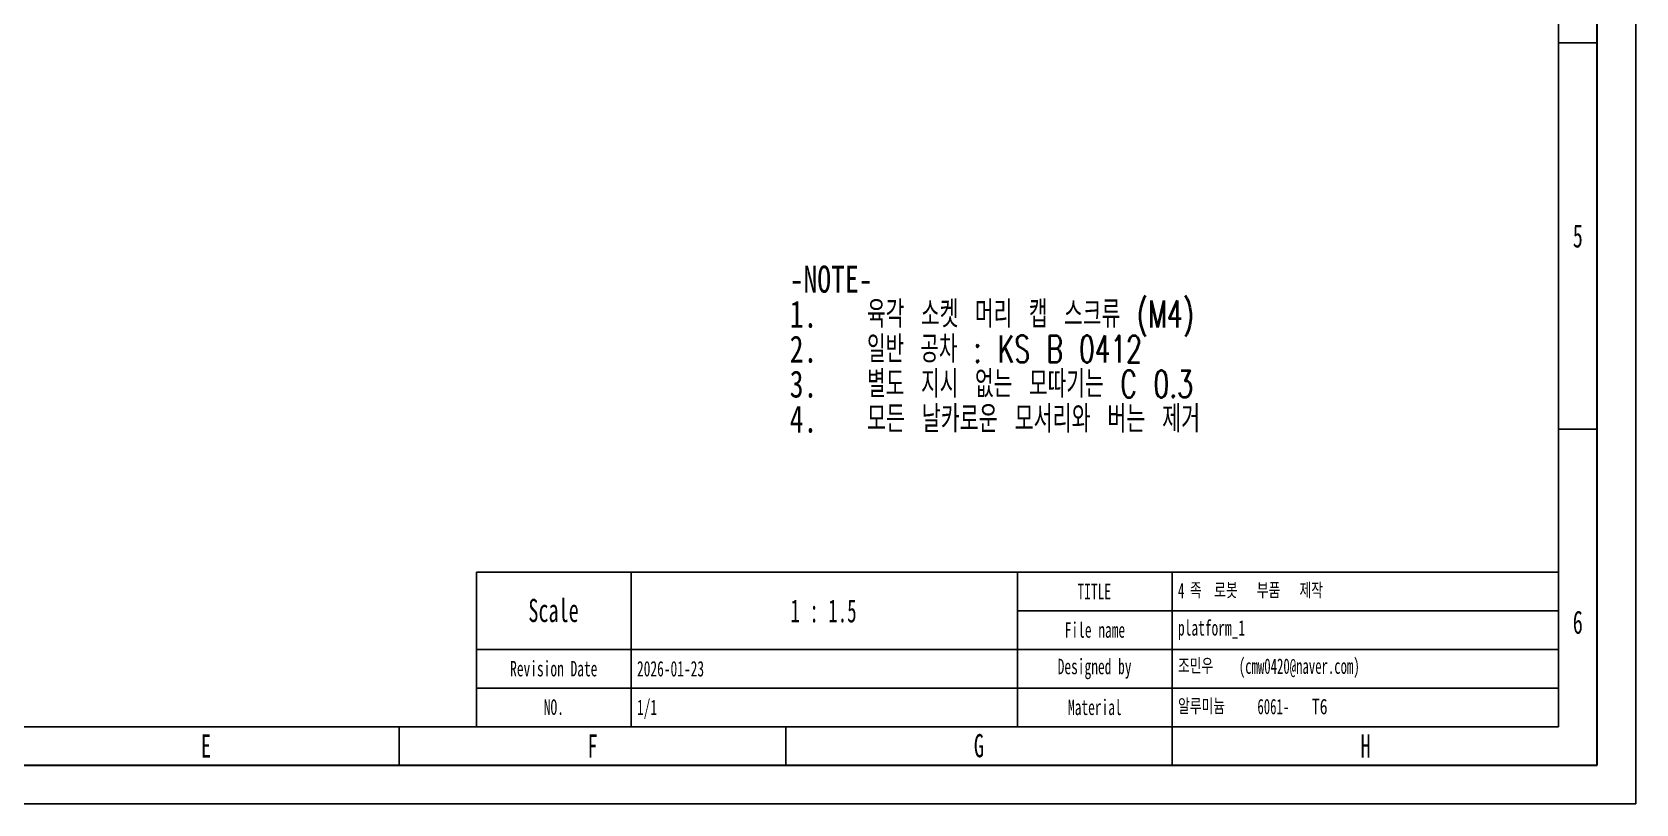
# Model space of a CAD drawing. Header units: millimetres. Extents: x 0 to 420, y 1 to 298.
# Drawn here: x 212.5 to 420, y 1 to 100.9 of the extents above; entities that cross this region are included whole.
import ezdxf

# ---------------------------------------------------------------- set-up
doc = ezdxf.new("R2010")
doc.units = ezdxf.units.MM
doc.layers.add('SLD-0', color=179, linetype='Continuous')
doc.layers.add('가는실선', color=7, linetype='Continuous')
for name, color, linetype, lineweight in [('도면층1', 4, 'Continuous', 35), ('도면층2', 3, 'Continuous', 25), ('도면층3', 5, 'Continuous', 25)]:
    doc.layers.add(name, color=color, linetype=linetype, lineweight=lineweight)
doc.styles.add('SLDTEXTSTYLE0', font='TXT', dxfattribs={"width": 0.75})
doc.styles.add('SLDTEXTSTYLE1', font='TXT', dxfattribs={"width": 0.684211, "bigfont": 'bigfont'})
doc.styles.add('SLDTEXTSTYLE2', font='TXT', dxfattribs={"width": 0.676471, "bigfont": 'bigfont'})
doc.styles.add('SLDTEXTSTYLE3', font='TXT', dxfattribs={"width": 0.694444, "bigfont": 'bigfont'})
doc.styles.add('SLDTEXTSTYLE5', font='TXT', dxfattribs={"width": 0.638186})
doc.styles.add('SLDTEXTSTYLE6', font='TXT', dxfattribs={"width": 0.75, "bigfont": 'bigfont'})
doc.styles.add('SLDTEXTSTYLE7', font='TXT', dxfattribs={"width": 0.605})
doc.styles.add('SLDTEXTSTYLE8', font='TXT', dxfattribs={"width": 0.598704})

msp = doc.modelspace()

# ---------------------------------------------------------------- linework, layer by layer
at = {"layer": 'SLD-0', "color": 7}
for p, q in [((420, 1), (420, 298)), ((0, 1), (420, 1))]:
    msp.add_line(p, q, dxfattribs=at)
at = {"layer": '도면층1', "color": 7}
for p, q in [((415, 6), (415, 293)), ((5, 6), (415, 6))]:
    msp.add_line(p, q, dxfattribs=at)
at = {"layer": '도면층2', "color": 7}
for p, q in [((410, 11), (410, 288)), ((410, 11), (410, 149.5)), ((410, 99.5), (415, 99.5)), ((410, 49.5), (415, 49.5)), ((10, 11), (410, 11)), ((260, 11), (260, 6)), ((310, 11), (310, 6)), ((360, 11), (360, 6))]:
    msp.add_line(p, q, dxfattribs=at)
at = {"layer": '도면층3', "color": 7}
for p, q in [((410, 31), (270, 31)), ((270, 31), (270, 11)), ((290, 31), (290, 11)), ((340, 31), (340, 11)), ((360, 31), (360, 11)), ((410, 31), (410, 11)), ((410, 26), (340, 26)), ((410, 21), (270, 21)), ((410, 16), (270, 16)), ((410, 11), (270, 11))]:
    msp.add_line(p, q, dxfattribs=at)

# ---------------------------------------------------------------- texts
at = {"layer": 'SLD-0', "color": 7}
for s, insert, char_height, attachment_point, style in [('TITLE', (349.913748, 29.494802), 2, 2, 'SLDTEXTSTYLE5'), ('4', (360.75, 29.612802), 2, 1, 'SLDTEXTSTYLE7'), ('족', (362.291667, 29.610024), 2, 1, 'SLDTEXTSTYLE6'), ('로봇', (365.433333, 29.610024), 2, 1, 'SLDTEXTSTYLE6'), ('부품', (370.952778, 29.610024), 2, 1, 'SLDTEXTSTYLE6'), ('제작', (376.472222, 29.610024), 2, 1, 'SLDTEXTSTYLE6'), ('Scale', (279.956303, 27.543203), 3, 2, 'SLDTEXTSTYLE5'), ('platform_1', (360.75, 24.788802), 2, 1, 'SLDTEXTSTYLE5'), ('File name', (350.002356, 24.510802), 2, 2, 'SLDTEXTSTYLE5'), ('Revision Date', (279.982542, 19.510802), 2, 2, 'SLDTEXTSTYLE5'), ('Designed by', (349.958897, 19.787802), 2, 2, 'SLDTEXTSTYLE5'), ('조민우', (360.75, 19.832024), 2, 1, 'SLDTEXTSTYLE6'), ('(cmw0420@naver.com)', (368.622222, 19.834802), 2, 1, 'SLDTEXTSTYLE7'), ('NO.', (279.996202, 14.528802), 2, 2, 'SLDTEXTSTYLE5'), ('Material', (349.991016, 14.510802), 2, 2, 'SLDTEXTSTYLE5'), ('알루미늄', (360.763889, 14.607024), 2, 1, 'SLDTEXTSTYLE6'), ('6061-', (371.025, 14.609802), 2, 1, 'SLDTEXTSTYLE7'), ('T6', (378.06389, 14.607024), 2, 1, 'SLDTEXTSTYLE0')]:
    msp.add_mtext(s, dxfattribs=dict(at, insert=insert, char_height=char_height, attachment_point=attachment_point, style=style))
at = {"layer": '가는실선', "char_height": 3.5, "attachment_point": 1}
for s, insert, style in [('-NOTE-', (310.512341, 70.668199), 'SLDTEXTSTYLE0'), ('육각 소켓 머리 캡 스크류 (M4)', (320.51234, 66.142505), 'SLDTEXTSTYLE1'), ('1.', (310.512341, 66.142505), 'SLDTEXTSTYLE0'), ('2.', (310.512341, 61.61681), 'SLDTEXTSTYLE0'), ('일반 공차 : KS B 0412', (320.51234, 61.61681), 'SLDTEXTSTYLE2'), ('3.', (310.512341, 57.091116), 'SLDTEXTSTYLE0'), ('별도 지시 없는 모따기는 C 0.3', (320.51234, 57.091116), 'SLDTEXTSTYLE1'), ('4.', (310.512341, 52.565421), 'SLDTEXTSTYLE0'), ('모든 날카로운 모서리와 버는 제거', (320.51234, 52.565421), 'SLDTEXTSTYLE3')]:
    msp.add_mtext(s, dxfattribs=dict(at, insert=insert, style=style))
at = {"layer": '도면층2', "color": 7}
for s, insert, char_height, attachment_point, style in [('5', (412.478376, 76.017703), 3, 2, 'SLDTEXTSTYLE5'), ('1 : 1.5', (314.891878, 27.498203), 3, 2, 'SLDTEXTSTYLE8'), ('6', (412.478376, 26.023703), 3, 2, 'SLDTEXTSTYLE5'), ('2026-01-23', (290.75, 19.498802), 2, 1, 'SLDTEXTSTYLE5'), ('1/1', (290.75, 14.498802), 2, 1, 'SLDTEXTSTYLE5'), ('E', (234.986023, 9.992203), 3, 2, 'SLDTEXTSTYLE5'), ('F', (285.007964, 9.992203), 3, 2, 'SLDTEXTSTYLE5'), ('G', (334.991588, 10.043203), 3, 2, 'SLDTEXTSTYLE5'), ('H', (385.013528, 9.992203), 3, 2, 'SLDTEXTSTYLE5')]:
    msp.add_mtext(s, dxfattribs=dict(at, insert=insert, char_height=char_height, attachment_point=attachment_point, style=style))

doc.saveas('drawing.dxf')
